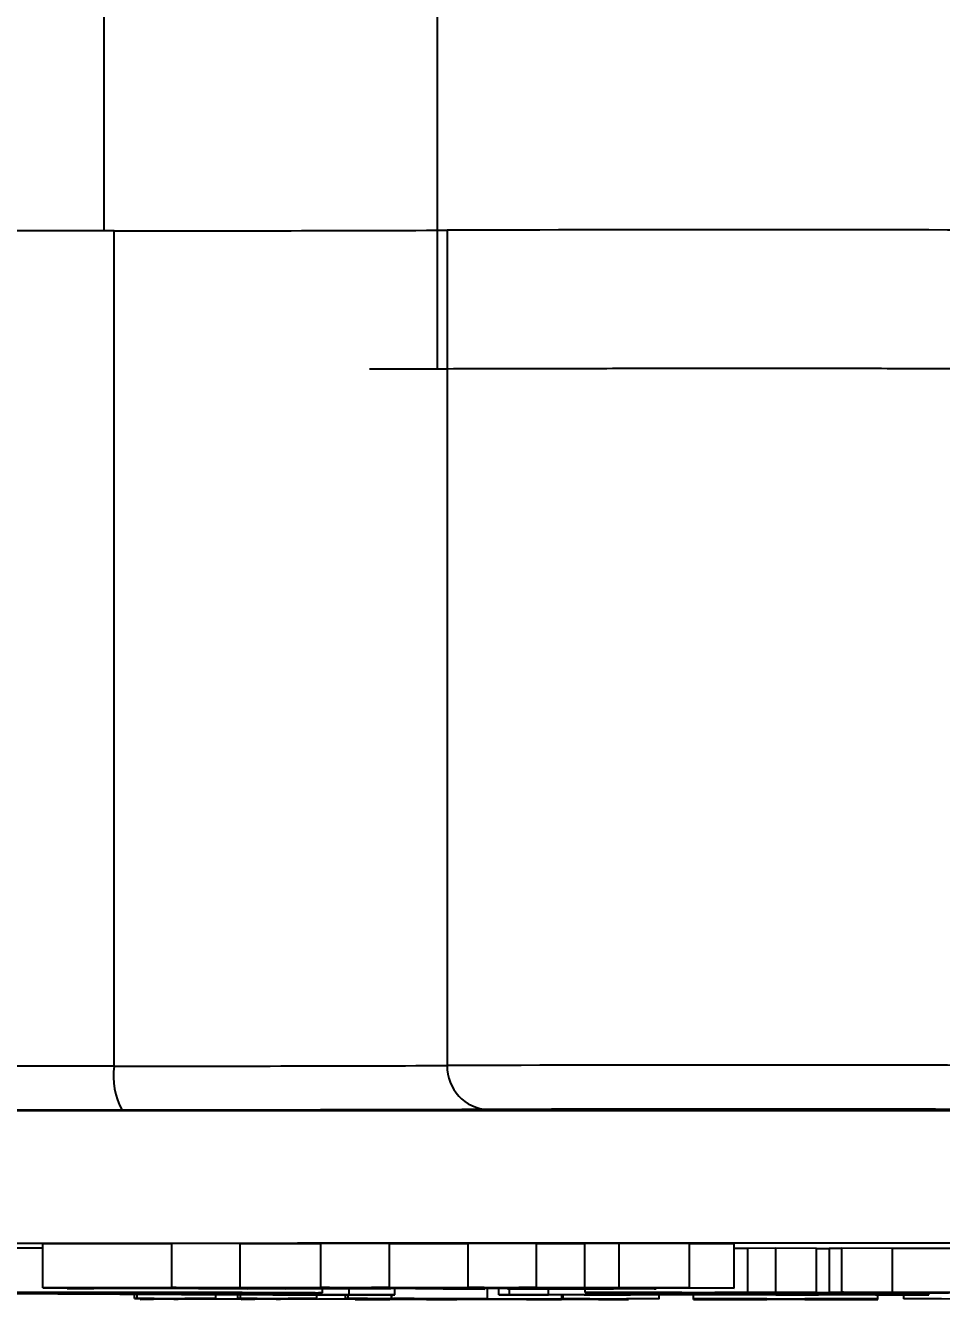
# Model space of a CAD drawing. Header units: millimetres. Extents: x 2278 to 4715, y 679 to 2402.
# Drawn here: x 3325.69 to 3346.52, y 908.79 to 937.77 of the extents above; entities that cross this region are included whole.
import ezdxf

# ---------------------------------------------------------------- set-up
doc = ezdxf.new("R2010")
doc.units = ezdxf.units.MM
doc.layers.add('AM_5', color=3, linetype='Continuous', lineweight=25)
doc.styles.add('SLDTEXTSTYLE1', font='txt.shx', dxfattribs={"width": 0.7, "bigfont": 'gbcbig.shx'})
doc.dimstyles.new('SLDDIMSTYLE12$0', dxfattribs={"dimtxt": 12, "dimasz": 10, "dimexe": 0, "dimexo": 0.0625, "dimgap": 0.875, "dimtad": 1, "dimdec": 1, "dimlfac": 1.8, "dimrnd": 1e-09, "dimzin": 12, "dimdsep": 46, "dimtxsty": 'SLDTEXTSTYLE1', "dimcen": 0.09, "dimdle": 8.16, "dimclrd": 3, "dimclre": 3, "dimadec": 0, "dimazin": 3, "dimtfac": 1, "dimtdec": 1, "dimtofl": 0, "dimtmove": 0, "dimatfit": 3, "dimfxl": 0, "dimfrac": 2, "dimtolj": 1, "dimlwd": 5, "dimlwe": 5, "dimarcsym": 0})

# ---------------------------------------------------------------- blocks, each defined once
blk = doc.blocks.new('*D74')
at = {"layer": 'AM_5', "color": 3, "lineweight": 5, "transparency": 16777216}
blk.add_line((3341.795, 1150.405), (3153.802, 1150.405), dxfattribs=at)
at = {"layer": 'AM_5', "color": 3, "linetype": 'Continuous', "lineweight": 5, "transparency": 16777216}
for p, q in [((3153.802, 1140.405), (3153.802, 918.793)), ((3296.05, 908.793), (3153.802, 908.793))]:
    blk.add_line(p, q, dxfattribs=at)
at = {"layer": 'AM_5', "color": 3, "transparency": 16777216}
for points in [[(3152.135, 1140.405), (3155.468, 1140.405), (3153.802, 1150.405)], [(3152.135, 918.793), (3155.468, 918.793), (3153.802, 908.793)]]:
    blk.add_solid(points, dxfattribs=at)
at = {"layer": 'Defpoints', "color": 0, "transparency": 16777216}
for p in [(3341.858, 1150.405), (3153.802, 908.793), (3296.112, 908.793)]:
    blk.add_point(p, dxfattribs=at)
at = {"layer": 'AM_5', "color": 0, "transparency": 16777216, "insert": (3146.927, 976.075), "char_height": 12, "attachment_point": 5, "rotation": 90, "style": 'SLDTEXTSTYLE1'}
blk.add_mtext('\\A1;245', dxfattribs=at)

msp = doc.modelspace()

# ---------------------------------------------------------------- linework, layer by layer
at = {"color": 7, "linetype": 'Continuous', "lineweight": 25}
for p, q in [((3327.482, 933.101), (3327.482, 964.529)), ((3335.052, 963.791), (3335.052, 929.957)), ((3327.709, 914.101), (3327.709, 933.101)), ((3335.281, 933.114), (3335.281, 914.114)), ((3329.016, 910.057), (3326.088, 910.056)), ((3326.088, 909.056), (3326.088, 910.056)), ((3330.575, 910.062), (3329.016, 910.063)), ((3329.016, 909.063), (3329.016, 910.063)), ((3330.575, 909.062), (3330.575, 910.062)), ((3332.407, 910.058), (3330.575, 910.057)), ((3333.968, 910.063), (3332.407, 910.064)), ((3332.407, 909.064), (3332.407, 910.064)), ((3333.968, 909.063), (3333.968, 910.063)), ((3335.756, 910.059), (3333.968, 910.059)), ((3337.313, 910.064), (3335.756, 910.065)), ((3335.756, 909.065), (3335.756, 910.065)), ((3337.313, 909.064), (3337.313, 910.064)), ((3338.409, 910.06), (3337.313, 910.06)), ((3339.195, 910.063), (3338.409, 910.06)), ((3338.409, 909.06), (3338.409, 910.06)), ((3340.793, 910.06), (3339.195, 910.063)), ((3339.195, 909.063), (3339.195, 910.063)), ((3340.793, 909.06), (3340.793, 910.06)), ((3341.807, 910.053), (3340.793, 910.055)), ((3341.807, 909.053), (3341.807, 910.053)), ((3342.117, 909.955), (3341.807, 909.955)), ((3342.752, 909.957), (3342.117, 909.955)), ((3342.117, 908.955), (3342.117, 909.955)), ((3343.677, 909.955), (3342.752, 909.957)), ((3342.752, 908.957), (3342.752, 909.957)), ((3343.677, 908.955), (3343.677, 909.955)), ((3343.966, 909.948), (3343.677, 909.948)), ((3344.255, 909.952), (3343.966, 909.951)), ((3343.966, 909.951), (3343.966, 908.951)), ((3345.411, 909.956), (3344.255, 909.957)), ((3344.255, 908.957), (3344.255, 909.957)), ((3345.411, 908.956), (3345.411, 909.956)), ((3346.971, 909.952), (3345.411, 909.952)), ((3329.236, 908.896), (3323.669, 908.927)), ((3326.088, 909.056), (3329.561, 909.057)), ((3326.728, 909.055), (3326.088, 909.056)), ((3326.25, 908.928), (3331.316, 908.901)), ((3326.638, 909.045), (3326.638, 909.055)), ((3327.316, 909.055), (3326.728, 909.055)), ((3327.018, 909.046), (3327.018, 909.055)), ((3329.63, 909.056), (3327.316, 909.055)), ((3327.686, 909.051), (3327.686, 909.055)), ((3327.686, 909.051), (3327.958, 909.051)), ((3327.958, 909.051), (3327.958, 909.055)), ((3327.958, 909.051), (3328.099, 909.049)), ((3328.099, 909.049), (3328.099, 909.056)), ((3328.099, 909.049), (3339.873, 909.053)), ((3328.17, 908.814), (3328.17, 908.902)), ((3328.17, 908.814), (3328.229, 908.815)), ((3328.374, 908.814), (3328.17, 908.814)), ((3333.617, 909.05), (3328.171, 909.048)), ((3328.229, 908.815), (3328.229, 908.901)), ((3328.229, 908.815), (3330.017, 908.814)), ((3328.289, 909.046), (3328.289, 909.048)), ((3328.299, 908.795), (3328.299, 908.814)), ((3328.299, 908.795), (3328.603, 908.813)), ((3329.016, 909.063), (3330.575, 909.062)), ((3329.318, 908.813), (3329.064, 908.8)), ((3329.166, 908.8), (3330.842, 908.809)), ((3334.09, 908.896), (3329.236, 908.896)), ((3329.625, 909.045), (3329.625, 909.049)), ((3329.625, 909.045), (3330.66, 909.044)), ((3329.957, 908.813), (3329.803, 908.813)), ((3330.904, 909.053), (3329.954, 909.051)), ((3330.017, 908.814), (3329.957, 908.813)), ((3330.017, 908.814), (3330.017, 908.896)), ((3330.575, 909.062), (3330.182, 909.061)), ((3330.182, 909.061), (3330.444, 909.057)), ((3330.444, 909.057), (3330.444, 909.061)), ((3330.444, 909.057), (3332.964, 909.058)), ((3333.033, 909.057), (3330.514, 909.056)), ((3330.518, 908.813), (3330.518, 908.896)), ((3330.518, 908.813), (3330.578, 908.814)), ((3330.672, 908.813), (3330.518, 908.813)), ((3330.578, 908.814), (3330.578, 908.896)), ((3330.578, 908.814), (3332.313, 908.813)), ((3330.66, 909.044), (3330.66, 909.049)), ((3330.66, 909.044), (3333.997, 909.046)), ((3334.069, 909.045), (3330.732, 909.043)), ((3330.732, 909.043), (3331.598, 909.033)), ((3331.598, 909.033), (3330.74, 909.031)), ((3330.842, 908.809), (3330.951, 908.812)), ((3333.801, 908.811), (3330.903, 908.794)), ((3330.904, 909.053), (3330.904, 909.057)), ((3331.666, 908.812), (3331.391, 908.8)), ((3331.493, 908.8), (3333.435, 908.811)), ((3331.598, 909.033), (3331.598, 909.044)), ((3332.254, 908.812), (3332.102, 908.812)), ((3332.313, 908.813), (3332.254, 908.812)), ((3332.313, 908.813), (3332.313, 908.896)), ((3332.407, 909.064), (3333.968, 909.063)), ((3332.446, 908.945), (3332.446, 909.044)), ((3332.968, 908.812), (3332.968, 908.896)), ((3332.968, 908.812), (3333.028, 908.813)), ((3333.122, 908.812), (3332.968, 908.812)), ((3333.028, 908.813), (3333.028, 908.896)), ((3333.028, 908.813), (3334.014, 908.812)), ((3333.05, 908.898), (3333.05, 909.044)), ((3333.05, 908.898), (3334.09, 908.898)), ((3334.297, 909.054), (3333.344, 909.053)), ((3333.435, 908.811), (3333.481, 908.811)), ((3333.475, 908.794), (3333.475, 908.809)), ((3333.968, 909.063), (3333.563, 909.062)), ((3333.563, 909.062), (3333.848, 909.059)), ((3333.997, 909.046), (3333.617, 909.05)), ((3333.848, 909.059), (3333.848, 909.063)), ((3333.848, 909.059), (3336.298, 909.059)), ((3336.367, 909.059), (3333.917, 909.058)), ((3333.979, 908.795), (3334.628, 908.811)), ((3334.014, 908.812), (3334.014, 908.896)), ((3334.014, 908.812), (3334.016, 908.812)), ((3334.016, 908.896), (3334.016, 908.812)), ((3334.016, 908.812), (3336.2, 908.812)), ((3334.09, 908.898), (3334.09, 909.044)), ((3334.09, 908.898), (3334.09, 908.896)), ((3334.5, 908.812), (3334.296, 908.812)), ((3334.297, 909.054), (3334.297, 909.058)), ((3340.015, 909.053), (3334.5, 909.051)), ((3334.5, 909.051), (3334.88, 909.046)), ((3334.502, 908.812), (3334.5, 908.812)), ((3334.88, 909.046), (3334.88, 909.051)), ((3334.88, 909.046), (3338.147, 909.047)), ((3338.425, 909.046), (3334.952, 909.045)), ((3335.461, 908.811), (3335.17, 908.803)), ((3336.139, 909.031), (3335.186, 909.03)), ((3335.756, 909.065), (3337.313, 909.064)), ((3336.173, 908.811), (3335.965, 908.811)), ((3336.139, 909.031), (3336.139, 909.045)), ((3336.2, 908.812), (3336.173, 908.811)), ((3336.2, 908.812), (3336.2, 909.046)), ((3336.453, 908.898), (3336.453, 909.046)), ((3336.453, 908.897), (3336.453, 908.898)), ((3336.453, 908.898), (3336.696, 908.898)), ((3339.447, 908.897), (3336.453, 908.897)), ((3336.65, 909.037), (3336.65, 909.046)), ((3336.709, 909.036), (3336.65, 909.037)), ((3337.641, 909.055), (3336.694, 909.054)), ((3336.696, 908.898), (3336.696, 909.037)), ((3337.313, 909.064), (3336.909, 909.063)), ((3336.909, 909.063), (3337.184, 909.06)), ((3337.184, 909.06), (3337.184, 909.064)), ((3337.184, 909.06), (3338.409, 909.06)), ((3340.793, 909.06), (3337.253, 909.059)), ((3337.586, 908.9), (3337.586, 909.046)), ((3337.586, 908.9), (3340.738, 908.927)), ((3337.641, 909.055), (3337.641, 909.059)), ((3337.89, 908.811), (3337.89, 908.897)), ((3337.89, 908.811), (3337.917, 908.812)), ((3338.098, 908.811), (3337.89, 908.811)), ((3337.917, 908.812), (3337.917, 908.897)), ((3337.917, 908.812), (3340.101, 908.811)), ((3338.147, 909.047), (3338.147, 909.052)), ((3338.147, 909.047), (3338.643, 909.049)), ((3338.238, 908.803), (3338.529, 908.81)), ((3338.409, 909.06), (3339.195, 909.063)), ((3338.418, 908.955), (3338.418, 909.046)), ((3338.938, 908.954), (3338.418, 908.955)), ((3338.418, 908.955), (3342.117, 908.955)), ((3339.054, 909.039), (3338.425, 909.046)), ((3339.204, 908.908), (3338.476, 908.902)), ((3338.533, 908.937), (3338.533, 908.955)), ((3339.169, 908.935), (3338.533, 908.937)), ((3338.643, 909.049), (3338.643, 909.052)), ((3338.643, 909.049), (3339.886, 909.047)), ((3338.649, 908.947), (3338.649, 908.955)), ((3339.169, 908.946), (3338.649, 908.947)), ((3338.649, 908.947), (3340.614, 908.947)), ((3339.362, 908.81), (3338.712, 908.794)), ((3339.195, 909.063), (3340.793, 909.06)), ((3342.839, 908.908), (3339.204, 908.908)), ((3339.204, 908.898), (3339.204, 908.908)), ((3339.204, 908.898), (3339.447, 908.898)), ((3339.886, 909.047), (3339.355, 909.046)), ((3339.355, 909.046), (3339.984, 909.038)), ((3341.062, 908.924), (3339.366, 908.909)), ((3339.366, 908.909), (3342.758, 908.909)), ((3339.401, 909.049), (3340.015, 909.053)), ((3339.401, 909.049), (3339.401, 909.052)), ((3339.632, 909.049), (3339.401, 909.049)), ((3339.447, 908.898), (3339.447, 908.908)), ((3339.447, 908.898), (3339.447, 908.897)), ((3340.074, 908.811), (3339.866, 908.811)), ((3339.873, 909.053), (3339.873, 909.06)), ((3339.873, 909.053), (3340.356, 909.055)), ((3339.984, 909.038), (3339.984, 909.053)), ((3340.03, 909.037), (3340.03, 909.06)), ((3340.101, 908.811), (3340.074, 908.811)), ((3340.101, 908.811), (3340.101, 908.908)), ((3340.614, 908.955), (3340.325, 908.955)), ((3340.356, 909.055), (3340.356, 909.06)), ((3340.356, 909.055), (3341.807, 909.053)), ((3340.614, 908.947), (3340.556, 908.947)), ((3340.614, 908.947), (3340.614, 908.955)), ((3340.614, 908.939), (3340.614, 908.947)), ((3340.738, 908.927), (3341.949, 908.927)), ((3340.885, 908.811), (3340.885, 908.908)), ((3342.081, 908.81), (3340.885, 908.81)), ((3340.885, 908.81), (3340.885, 908.811)), ((3340.885, 908.811), (3345.076, 908.811)), ((3340.885, 908.793), (3340.885, 908.81)), ((3341.143, 908.924), (3341.062, 908.924)), ((3342.758, 908.909), (3341.143, 908.924)), ((3343.677, 908.955), (3341.365, 908.955)), ((3341.365, 908.955), (3341.365, 908.947)), ((3341.365, 908.947), (3342.001, 908.947)), ((3343.33, 908.947), (3341.365, 908.947)), ((3341.365, 908.947), (3341.365, 908.939)), ((3341.365, 908.939), (3343.33, 908.941)), ((3341.949, 908.927), (3341.949, 908.947)), ((3341.949, 908.927), (3345.021, 908.9)), ((3342.001, 908.947), (3342.001, 908.955)), ((3342.001, 908.947), (3342.521, 908.949)), ((3342.081, 908.793), (3342.081, 908.81)), ((3342.117, 908.955), (3342.752, 908.957)), ((3342.521, 908.949), (3342.521, 908.955)), ((3342.521, 908.949), (3343.33, 908.947)), ((3342.549, 908.794), (3342.549, 908.81)), ((3342.752, 908.957), (3343.677, 908.955)), ((3342.755, 908.898), (3342.755, 908.908)), ((3342.755, 908.897), (3342.755, 908.898)), ((3342.755, 908.898), (3343.079, 908.898)), ((3346.234, 908.897), (3342.755, 908.897)), ((3343.645, 908.901), (3342.839, 908.908)), ((3343.079, 908.898), (3343.079, 908.906)), ((3343.33, 908.948), (3343.33, 908.955)), ((3343.85, 908.947), (3343.33, 908.948)), ((3343.33, 908.948), (3350.323, 908.948)), ((3343.33, 908.947), (3343.33, 908.948)), ((3343.33, 908.941), (3343.33, 908.947)), ((3343.33, 908.941), (3343.388, 908.94)), ((3343.388, 908.948), (3343.388, 908.94)), ((3343.412, 908.81), (3343.412, 908.794)), ((3345.076, 908.81), (3343.88, 908.81)), ((3343.88, 908.793), (3343.88, 908.81)), ((3343.966, 908.941), (3343.908, 908.945)), ((3343.908, 908.945), (3344.659, 908.944)), ((3343.908, 908.931), (3343.908, 908.945)), ((3343.908, 908.931), (3343.966, 908.934)), ((3344.659, 908.932), (3343.908, 908.931)), ((3343.966, 908.951), (3344.313, 908.952)), ((3344.659, 908.95), (3343.966, 908.951)), ((3343.966, 908.934), (3343.966, 908.941)), ((3344.255, 908.957), (3345.411, 908.956)), ((3345.122, 908.951), (3344.659, 908.95)), ((3344.659, 908.944), (3344.659, 908.95)), ((3344.659, 908.944), (3346.335, 908.944)), ((3345.989, 908.943), (3344.659, 908.943)), ((3344.659, 908.943), (3344.659, 908.932)), ((3345.411, 908.956), (3345.006, 908.955)), ((3345.006, 908.955), (3345.006, 908.952)), ((3345.006, 908.952), (3347.029, 908.952)), ((3345.021, 908.9), (3345.021, 908.943)), ((3345.076, 908.811), (3345.076, 908.897)), ((3345.076, 908.811), (3345.076, 908.81)), ((3345.076, 908.793), (3345.076, 908.81)), ((3349.976, 908.951), (3345.122, 908.951)), ((3346.624, 908.947), (3345.237, 908.947)), ((3345.665, 908.811), (3345.665, 908.897)), ((3345.665, 908.811), (3348.087, 908.812)), ((3345.702, 908.811), (3345.665, 908.811)), ((3346.01, 908.811), (3345.702, 908.811)), ((3345.989, 908.933), (3345.989, 908.943)), ((3346.682, 908.934), (3345.989, 908.933)), ((3345.991, 908.898), (3345.991, 908.933)), ((3345.991, 908.898), (3346.234, 908.898)), ((3346.234, 908.898), (3346.234, 908.933)), ((3346.234, 908.898), (3346.234, 908.897)), ((3346.335, 908.944), (3346.624, 908.947)), ((3346.335, 908.944), (3346.335, 908.947)), ((3347.374, 908.794), (3346.522, 908.81)), ((3328.605, 908.795), (3328.299, 908.795)), ((3330.711, 908.806), (3328.605, 908.795)), ((3329.064, 908.8), (3329.166, 908.8)), ((3329.166, 908.8), (3329.166, 908.805)), ((3330.597, 908.794), (3330.813, 908.806)), ((3330.597, 908.794), (3330.597, 908.806)), ((3330.903, 908.794), (3330.597, 908.794)), ((3330.813, 908.806), (3330.711, 908.806)), ((3331.391, 908.8), (3331.493, 908.8)), ((3331.493, 908.8), (3331.493, 908.804)), ((3333.186, 908.793), (3333.186, 908.807)), ((3333.186, 908.793), (3333.214, 908.794)), ((3335.474, 908.793), (3333.186, 908.793)), ((3333.214, 908.794), (3333.214, 908.807)), ((3333.214, 908.794), (3333.475, 908.794)), ((3335.143, 908.803), (3334.811, 908.795)), ((3334.811, 908.795), (3334.816, 908.795)), ((3338.211, 908.802), (3335.143, 908.803)), ((3335.17, 908.803), (3338.238, 908.803)), ((3335.243, 908.794), (3335.243, 908.803)), ((3335.243, 908.794), (3335.503, 908.794)), ((3335.503, 908.794), (3335.474, 908.793)), ((3335.503, 908.794), (3335.503, 908.803)), ((3337.086, 908.793), (3337.086, 908.802)), ((3339.375, 908.792), (3337.086, 908.793)), ((3337.086, 908.793), (3337.115, 908.793)), ((3337.115, 908.793), (3337.115, 908.802)), ((3337.115, 908.793), (3337.375, 908.793)), ((3337.375, 908.793), (3337.375, 908.802)), ((3337.88, 908.794), (3338.211, 908.802)), ((3337.88, 908.794), (3337.88, 908.802)), ((3338.712, 908.794), (3338.717, 908.794)), ((3339.144, 908.793), (3339.144, 908.805)), ((3339.144, 908.793), (3339.404, 908.793)), ((3339.404, 908.793), (3339.375, 908.792)), ((3340.885, 908.792), (3340.885, 908.793)), ((3340.885, 908.793), (3342.081, 908.793)), ((3345.076, 908.792), (3340.885, 908.792)), ((3343.88, 908.793), (3345.076, 908.793)), ((3345.076, 908.793), (3345.076, 908.792))]:
    msp.add_line(p, q, dxfattribs=at)
at = {"color": 7, "linetype": 'Continuous', "lineweight": 25, "flags": 128}
for points in [[(3327.709, 933.101), (3322.384, 933.098), (3317.149, 933.095), (3312.03, 933.091), (3307.05, 933.086), (3302.233, 933.081), (3297.6, 933.075), (3293.173, 933.068), (3288.973, 933.061), (3285.019, 933.053), (3281.33, 933.044), (3277.922, 933.035), (3274.812, 933.025), (3272.014, 933.015), (3269.54, 933.005), (3267.403, 932.994), (3265.612, 932.983)], [(3327.709, 914.101), (3322.45, 914.098), (3317.279, 914.095), (3312.221, 914.091), (3307.297, 914.087), (3302.53, 914.081), (3297.942, 914.075), (3293.553, 914.069), (3289.384, 914.061), (3285.453, 914.054), (3281.778, 914.045), (3278.376, 914.036), (3275.261, 914.027), (3272.449, 914.017), (3269.951, 914.007), (3267.78, 913.996), (3265.944, 913.985), (3264.453, 913.974), (3263.312, 913.963)], [(3350.833, 913.084), (3345.806, 913.085), (3340.76, 913.085), (3335.72, 913.085), (3330.712, 913.084), (3325.76, 913.081), (3320.889, 913.079), (3316.124, 913.075), (3311.487, 913.071), (3307.003, 913.066), (3302.693, 913.06), (3298.579, 913.054), (3294.681, 913.047), (3291.019, 913.04), (3287.612, 913.032), (3284.475, 913.023), (3281.625, 913.014), (3279.076, 913.005), (3276.841, 912.995), (3274.93, 912.985)], [(3346.525, 913.103), (3345.699, 913.101), (3344.622, 913.099), (3343.368, 913.098), (3342.022, 913.098), (3340.676, 913.098), (3339.422, 913.099), (3338.345, 913.101), (3337.518, 913.103), (3336.999, 913.106), (3336.822, 913.109), (3336.999, 913.112), (3337.518, 913.115), (3338.345, 913.117), (3339.422, 913.119), (3340.676, 913.12), (3342.022, 913.12), (3343.368, 913.12), (3344.622, 913.119), (3345.699, 913.117), (3346.525, 913.115)]]:
    msp.add_lwpolyline(points, dxfattribs=at)
at = {"color": 7, "linetype": 'Continuous', "lineweight": 25}
for centre, radius, start, end in [((3328.148, 2808.186), 1875.085, 269.986579, 270.217963), ((3342.022, -1059.189), 1992.314, 89.806162, 90.193839), ((3329.252, 913.859), 1.561, 171.0968, 209.1481), ((3328.148, 2789.186), 1875.085, 269.986579, 270.217963), ((3342.022, -1078.189), 1992.314, 89.806162, 90.193839), ((3336.252, 914.084), 0.971, 178.1826, 267.9964)]:
    msp.add_arc(centre, radius, start, end, dxfattribs=at)
msp.add_open_spline([(3349.147, 929.957), (3348.822, 929.958), (3348.173, 929.961), (3346.461, 929.964), (3344.392, 929.967), (3342.099, 929.967), (3339.807, 929.967), (3337.738, 929.964), (3336.026, 929.961), (3335.377, 929.958), (3335.052, 929.957)], degree=3, dxfattribs=at)
for points, knots in [([(3335.052, 929.957), (3334.731, 929.955), (3334.346, 929.953), (3333.633, 929.951), (3333.515, 929.951)], [0, 0, 0, 0, 0.8349467, 1, 1, 1, 1]), ([(3327.888, 913.099), (3325.392, 913.098), (3320.355, 913.095), (3312.978, 913.09), (3305.736, 913.083), (3298.757, 913.074), (3292.154, 913.064), (3286.06, 913.052), (3280.568, 913.039), (3275.756, 913.025), (3271.693, 913.01), (3268.424, 912.995), (3265.885, 912.979), (3264.823, 912.968), (3264.296, 912.963)], [0, 0, 0, 0, 0.079959, 0.161371, 0.244142, 0.328893, 0.414217, 0.5, 0.585778, 0.671102, 0.755858, 0.838624, 0.920039, 1, 1, 1, 1]), ([(3336.218, 913.114), (3335.827, 913.112), (3335.031, 913.108), (3333.041, 913.104), (3330.628, 913.1), (3328.791, 913.099), (3327.888, 913.099)], [0, 0, 0, 0, 0.245796, 0.5, 0.754204, 1, 1, 1, 1]), ([(3347.826, 913.114), (3347.562, 913.115), (3347.02, 913.117), (3345.602, 913.12), (3343.886, 913.122), (3342.022, 913.122), (3340.157, 913.122), (3338.441, 913.12), (3337.023, 913.117), (3336.482, 913.115), (3336.218, 913.114)], [0, 0, 0, 0, 0.122089, 0.25, 0.377911, 0.5, 0.622089, 0.75, 0.877911, 1, 1, 1, 1]), ([(3273.576, 909.935), (3273.624, 909.939), (3273.73, 909.947), (3274.6, 909.96), (3276.081, 909.973), (3278.256, 909.987), (3281.087, 910), (3284.601, 910.013), (3288.755, 910.025), (3293.498, 910.036), (3298.76, 910.046), (3304.452, 910.055), (3310.474, 910.063), (3316.697, 910.069), (3323.063, 910.074), (3329.415, 910.077), (3335.754, 910.079), (3342.022, 910.079), (3348.289, 910.079), (3354.628, 910.077), (3360.98, 910.074), (3367.346, 910.069), (3373.569, 910.063), (3379.592, 910.055), (3385.284, 910.046), (3390.545, 910.036), (3395.288, 910.025), (3399.442, 910.013), (3402.956, 910), (3405.787, 909.987), (3407.962, 909.973), (3409.443, 909.96), (3410.315, 909.947), (3410.421, 909.939), (3410.469, 909.935)], [0, 0, 0, 0, 0.023828, 0.053273, 0.084485, 0.115699, 0.147957, 0.180726, 0.213842, 0.247136, 0.28043, 0.313546, 0.346314, 0.378573, 0.409785, 0.440999, 0.470442, 0.499888, 0.529332, 0.558778, 0.58999, 0.621203, 0.653462, 0.68623, 0.719347, 0.752641, 0.785934, 0.819051, 0.851819, 0.884078, 0.915289, 0.946503, 0.975948, 1, 1, 1, 1]), ([(3326.088, 909.96), (3325.981, 909.96), (3325.561, 909.96), (3325.12, 909.96), (3324.792, 909.96)], [0, 0, 0, 0, 0.254888, 1, 1, 1, 1]), ([(3323.168, 908.957), (3323.837, 908.957), (3325.183, 908.957), (3326.991, 908.956), (3328.311, 908.953), (3329.234, 908.95), (3329.542, 908.947), (3329.564, 908.944), (3329.57, 908.944)], [0, 0, 0, 0, 0.196061, 0.394111, 0.547436, 0.700125, 0.928087, 1, 1, 1, 1]), ([(3329.57, 908.944), (3329.539, 908.942), (3329.478, 908.94), (3328.795, 908.935), (3327.448, 908.932), (3325.763, 908.931), (3324.415, 908.93), (3323.637, 908.93), (3323.514, 908.93)], [0, 0, 0, 0, 0.200351, 0.402646, 0.59747, 0.766762, 0.96323, 1, 1, 1, 1]), ([(3324.118, 908.96), (3324.786, 908.96), (3326.021, 908.96), (3327.789, 908.959), (3329.452, 908.958), (3330.971, 908.955), (3332.116, 908.951), (3332.424, 908.947), (3332.443, 908.945), (3332.446, 908.945)], [0, 0, 0, 0, 0.160365, 0.296332, 0.431737, 0.589347, 0.747826, 0.949128, 1, 1, 1, 1]), ([(3332.446, 908.945), (3332.42, 908.943), (3332.36, 908.94), (3331.575, 908.935), (3329.864, 908.931), (3328.016, 908.929), (3326.736, 908.928), (3326.25, 908.928)], [0, 0, 0, 0, 0.183074, 0.416875, 0.642834, 0.864166, 1, 1, 1, 1]), ([(3326.638, 909.045), (3326.642, 909.045), (3326.654, 909.045), (3326.824, 909.046), (3326.957, 909.046), (3327.018, 909.046)], [0, 0, 0, 0, 0.206018, 0.636041, 1, 1, 1, 1]), ([(3327.334, 909.044), (3327.253, 909.044), (3327.103, 909.044), (3326.893, 909.044), (3326.753, 909.044), (3326.661, 909.044), (3326.643, 909.045), (3326.638, 909.045)], [0, 0, 0, 0, 0.281585, 0.522569, 0.762523, 0.925805, 1, 1, 1, 1]), ([(3327.018, 909.046), (3327.145, 909.046), (3327.488, 909.047), (3327.633, 909.049), (3327.671, 909.05), (3327.686, 909.051)], [0, 0, 0, 0, 0.268239, 0.722981, 1, 1, 1, 1]), ([(3328.241, 909.045), (3328.215, 909.045), (3328.161, 909.045), (3327.896, 909.044), (3327.627, 909.044), (3327.388, 909.044), (3327.334, 909.044)], [0, 0, 0, 0, 0.194719, 0.390632, 0.863045, 1, 1, 1, 1]), ([(3328.171, 909.048), (3328.225, 909.048), (3328.294, 909.047), (3328.272, 909.047), (3328.268, 909.046)], [0, 0, 0, 0, 0.784657, 1, 1, 1, 1]), ([(3328.603, 908.813), (3328.615, 908.813), (3328.631, 908.813), (3328.583, 908.814), (3328.525, 908.814), (3328.45, 908.814), (3328.398, 908.814), (3328.374, 908.814)], [0, 0, 0, 0, 0.409045, 0.568709, 0.729731, 0.871998, 1, 1, 1, 1]), ([(3329.561, 909.057), (3329.502, 909.058), (3329.392, 909.059), (3329.213, 909.061), (3329.082, 909.062), (3329.016, 909.063)], [0, 0, 0, 0, 0.361759, 0.680808, 1, 1, 1, 1]), ([(3329.803, 908.813), (3329.739, 908.813), (3329.639, 908.813), (3329.507, 908.813), (3329.42, 908.813), (3329.352, 908.813), (3329.331, 908.813), (3329.318, 908.813)], [0, 0, 0, 0, 0.286948, 0.445283, 0.603611, 0.766841, 1, 1, 1, 1]), ([(3330.74, 909.031), (3330.647, 909.033), (3330.461, 909.036), (3330.103, 909.04), (3329.796, 909.043), (3329.625, 909.045)], [0, 0, 0, 0, 0.307881, 0.615778, 1, 1, 1, 1]), ([(3329.954, 909.051), (3329.916, 909.052), (3329.855, 909.053), (3329.739, 909.055), (3329.667, 909.056), (3329.63, 909.056)], [0, 0, 0, 0, 0.437947, 0.718933, 1, 1, 1, 1]), ([(3330.514, 909.056), (3330.544, 909.056), (3330.605, 909.055), (3330.728, 909.054), (3330.836, 909.053), (3330.904, 909.053)], [0, 0, 0, 0, 0.267337, 0.534687, 1, 1, 1, 1]), ([(3330.951, 908.812), (3330.959, 908.812), (3330.971, 908.812), (3330.913, 908.813), (3330.816, 908.813), (3330.717, 908.813), (3330.672, 908.813)], [0, 0, 0, 0, 0.280717, 0.477013, 0.764436, 1, 1, 1, 1]), ([(3331.316, 908.901), (3331.487, 908.9), (3331.751, 908.899), (3332.424, 908.898), (3332.829, 908.898), (3333.05, 908.898)], [0, 0, 0, 0, 0.454509, 0.703285, 1, 1, 1, 1]), ([(3332.102, 908.812), (3332.055, 908.813), (3331.978, 908.813), (3331.871, 908.812), (3331.795, 908.812), (3331.723, 908.812), (3331.687, 908.812), (3331.67, 908.812), (3331.666, 908.812)], [0, 0, 0, 0, 0.219728, 0.360437, 0.501962, 0.629609, 0.910972, 1, 1, 1, 1]), ([(3332.964, 909.058), (3332.906, 909.059), (3332.794, 909.06), (3332.609, 909.062), (3332.474, 909.064), (3332.407, 909.064)], [0, 0, 0, 0, 0.353076, 0.676475, 1, 1, 1, 1]), ([(3333.344, 909.053), (3333.301, 909.053), (3333.236, 909.055), (3333.124, 909.056), (3333.064, 909.057), (3333.033, 909.057)], [0, 0, 0, 0, 0.499817, 0.749886, 1, 1, 1, 1]), ([(3333.476, 908.811), (3333.476, 908.811), (3333.474, 908.812), (3333.432, 908.812), (3333.353, 908.812), (3333.247, 908.812), (3333.163, 908.812), (3333.122, 908.812)], [0, 0, 0, 0, 0.063168, 0.286153, 0.501453, 0.758451, 1, 1, 1, 1]), ([(3334.296, 908.812), (3334.239, 908.812), (3334.133, 908.812), (3333.987, 908.811), (3333.874, 908.811), (3333.825, 908.811), (3333.801, 908.811)], [0, 0, 0, 0, 0.2469872, 0.468153, 0.7284619, 1, 1, 1, 1]), ([(3333.917, 909.058), (3333.947, 909.057), (3334.008, 909.057), (3334.125, 909.055), (3334.231, 909.054), (3334.297, 909.054)], [0, 0, 0, 0, 0.278089, 0.556193, 1, 1, 1, 1]), ([(3335.186, 909.03), (3335.088, 909.032), (3334.894, 909.034), (3334.511, 909.039), (3334.233, 909.043), (3334.069, 909.045)], [0, 0, 0, 0, 0.289421, 0.578839, 1, 1, 1, 1]), ([(3334.628, 908.811), (3334.629, 908.811), (3334.631, 908.811), (3334.599, 908.811), (3334.548, 908.811), (3334.512, 908.812), (3334.502, 908.812)], [0, 0, 0, 0, 0.177122, 0.589108, 0.884827, 1, 1, 1, 1]), ([(3334.952, 909.045), (3335.068, 909.044), (3335.299, 909.041), (3335.677, 909.036), (3335.974, 909.033), (3336.139, 909.031)], [0, 0, 0, 0, 0.3079389, 0.6158743, 1, 1, 1, 1]), ([(3335.965, 908.811), (3335.896, 908.811), (3335.78, 908.811), (3335.637, 908.811), (3335.545, 908.811), (3335.482, 908.811), (3335.468, 908.811), (3335.461, 908.811)], [0, 0, 0, 0, 0.290077, 0.48445, 0.638173, 0.79153, 1, 1, 1, 1]), ([(3336.298, 909.059), (3336.239, 909.06), (3336.129, 909.062), (3335.949, 909.063), (3335.82, 909.065), (3335.756, 909.065)], [0, 0, 0, 0, 0.361832, 0.680859, 1, 1, 1, 1]), ([(3336.694, 909.054), (3336.654, 909.054), (3336.588, 909.056), (3336.473, 909.057), (3336.403, 909.058), (3336.367, 909.059)], [0, 0, 0, 0, 0.437841, 0.718884, 1, 1, 1, 1]), ([(3336.65, 909.037), (3336.983, 909.037), (3337.556, 909.037), (3338.211, 909.037), (3338.615, 909.037), (3338.822, 909.038), (3338.964, 909.038), (3339.042, 909.038), (3339.073, 909.038), (3339.061, 909.039), (3339.054, 909.039)], [0, 0, 0, 0, 0.358025, 0.615683, 0.704922, 0.795041, 0.841826, 0.888488, 0.9407, 1, 1, 1, 1]), ([(3336.696, 908.898), (3336.819, 908.898), (3337.03, 908.898), (3337.286, 908.899), (3337.471, 908.899), (3337.545, 908.9), (3337.578, 908.9), (3337.586, 908.9)], [0, 0, 0, 0, 0.268165, 0.456817, 0.645375, 0.906381, 1, 1, 1, 1]), ([(3338.92, 909.034), (3338.889, 909.034), (3338.825, 909.035), (3338.467, 909.035), (3337.76, 909.036), (3337.105, 909.036), (3336.709, 909.036)], [0, 0, 0, 0, 0.10724, 0.21472, 0.525104, 1, 1, 1, 1]), ([(3337.253, 909.059), (3337.283, 909.059), (3337.341, 909.058), (3337.464, 909.057), (3337.572, 909.056), (3337.641, 909.055)], [0, 0, 0, 0, 0.267397, 0.53481, 1, 1, 1, 1]), ([(3338.526, 908.81), (3338.526, 908.81), (3338.528, 908.81), (3338.489, 908.811), (3338.427, 908.811), (3338.312, 908.811), (3338.197, 908.811), (3338.114, 908.811), (3338.098, 908.811)], [0, 0, 0, 0, 0.132198, 0.30903, 0.458399, 0.607839, 0.921168, 1, 1, 1, 1]), ([(3338.476, 908.902), (3338.465, 908.901), (3338.444, 908.901), (3338.411, 908.901), (3338.402, 908.9), (3338.395, 908.9)], [0, 0, 0, 0, 0.2502199, 0.5005081, 1, 1, 1, 1]), ([(3338.395, 908.9), (3338.404, 908.9), (3338.418, 908.899), (3338.497, 908.899), (3338.593, 908.898), (3338.747, 908.898), (3338.958, 908.898), (3339.119, 908.898), (3339.204, 908.898)], [0, 0, 0, 0, 0.284135, 0.450473, 0.560568, 0.671794, 0.825494, 1, 1, 1, 1]), ([(3338.533, 908.937), (3338.882, 908.937), (3339.405, 908.938), (3340.097, 908.938), (3340.442, 908.938), (3340.614, 908.939)], [0, 0, 0, 0, 0.499885, 0.749929, 1, 1, 1, 1]), ([(3339.984, 909.038), (3340.01, 909.038), (3340.062, 909.037), (3339.921, 909.036), (3339.562, 909.035), (3339.173, 909.035), (3338.92, 909.034)], [0, 0, 0, 0, 0.211302, 0.416468, 0.621501, 1, 1, 1, 1]), ([(3340.325, 908.955), (3340.158, 908.955), (3339.842, 908.955), (3339.377, 908.954), (3339.085, 908.954), (3338.938, 908.954)], [0, 0, 0, 0, 0.35686, 0.67714, 1, 1, 1, 1]), ([(3340.556, 908.947), (3340.389, 908.947), (3340.073, 908.947), (3339.608, 908.947), (3339.316, 908.946), (3339.169, 908.946)], [0, 0, 0, 0, 0.35686, 0.67714, 1, 1, 1, 1]), ([(3343.388, 908.94), (3342.791, 908.939), (3341.772, 908.938), (3340.306, 908.937), (3339.55, 908.936), (3339.169, 908.935)], [0, 0, 0, 0, 0.41234, 0.704495, 1, 1, 1, 1]), ([(3339.866, 908.811), (3339.797, 908.811), (3339.681, 908.811), (3339.538, 908.811), (3339.446, 908.81), (3339.383, 908.81), (3339.369, 908.81), (3339.362, 908.81)], [0, 0, 0, 0, 0.290077, 0.48445, 0.638173, 0.79153, 1, 1, 1, 1]), ([(3341.807, 909.053), (3341.59, 909.053), (3341.115, 909.052), (3340.383, 909.051), (3339.924, 909.05), (3339.632, 909.049)], [0, 0, 0, 0, 0.234297, 0.511813, 1, 1, 1, 1]), ([(3342.549, 908.81), (3342.546, 908.81), (3342.542, 908.81), (3342.482, 908.81), (3342.404, 908.81), (3342.268, 908.81), (3342.157, 908.81), (3342.081, 908.81)], [0, 0, 0, 0, 0.250411, 0.398556, 0.54744, 0.686236, 1, 1, 1, 1]), ([(3343.079, 908.898), (3343.165, 908.898), (3343.306, 908.898), (3343.474, 908.898), (3343.582, 908.898), (3343.655, 908.899), (3343.706, 908.899), (3343.719, 908.899), (3343.726, 908.899)], [0, 0, 0, 0, 0.25713, 0.418126, 0.515419, 0.613557, 0.771961, 1, 1, 1, 1]), ([(3343.88, 908.81), (3343.81, 908.81), (3343.694, 908.81), (3343.556, 908.81), (3343.471, 908.81), (3343.419, 908.81), (3343.415, 908.81), (3343.412, 908.81)], [0, 0, 0, 0, 0.2944044, 0.4877252, 0.6436082, 0.7993468, 1, 1, 1, 1]), ([(3343.726, 908.899), (3343.725, 908.899), (3343.722, 908.9), (3343.707, 908.9), (3343.67, 908.9), (3343.645, 908.901)], [0, 0, 0, 0, 0.25103, 0.502225, 1, 1, 1, 1]), ([(3345.237, 908.947), (3345.071, 908.947), (3344.754, 908.947), (3344.289, 908.947), (3343.997, 908.947), (3343.85, 908.947)], [0, 0, 0, 0, 0.35686, 0.67714, 1, 1, 1, 1]), ([(3344.311, 908.952), (3344.31, 908.953), (3344.307, 908.954), (3344.291, 908.956), (3344.267, 908.957), (3344.255, 908.957)], [0, 0, 0, 0, 0.333361, 0.666606, 1, 1, 1, 1]), ([(3345.021, 908.9), (3345.062, 908.9), (3345.147, 908.899), (3345.333, 908.899), (3345.593, 908.898), (3345.82, 908.898), (3345.954, 908.898), (3345.991, 908.898)], [0, 0, 0, 0, 0.25387, 0.509596, 0.715202, 0.920342, 1, 1, 1, 1]), ([(3346.522, 908.81), (3346.509, 908.81), (3346.49, 908.81), (3346.408, 908.811), (3346.313, 908.811), (3346.175, 908.811), (3346.071, 908.811), (3346.01, 908.811)], [0, 0, 0, 0, 0.282665, 0.424863, 0.567605, 0.744514, 1, 1, 1, 1]), ([(3333.475, 908.794), (3333.567, 908.794), (3333.696, 908.794), (3333.846, 908.794), (3333.922, 908.794), (3333.965, 908.795), (3333.975, 908.795), (3333.979, 908.795)], [0, 0, 0, 0, 0.3758207, 0.5238074, 0.6720575, 0.8532035, 1, 1, 1, 1]), ([(3334.822, 908.794), (3334.835, 908.794), (3334.861, 908.794), (3334.945, 908.794), (3335.072, 908.794), (3335.179, 908.794), (3335.243, 908.794)], [0, 0, 0, 0, 0.204883, 0.408937, 0.643499, 1, 1, 1, 1]), ([(3337.375, 908.793), (3337.468, 908.793), (3337.597, 908.793), (3337.747, 908.793), (3337.822, 908.794), (3337.866, 908.794), (3337.876, 908.794), (3337.88, 908.794)], [0, 0, 0, 0, 0.375821, 0.523807, 0.672057, 0.853203, 1, 1, 1, 1]), ([(3338.723, 908.794), (3338.736, 908.794), (3338.762, 908.793), (3338.846, 908.793), (3338.973, 908.793), (3339.08, 908.793), (3339.144, 908.793)], [0, 0, 0, 0, 0.204883, 0.408937, 0.643499, 1, 1, 1, 1]), ([(3342.081, 908.793), (3342.17, 908.793), (3342.295, 908.793), (3342.437, 908.793), (3342.51, 908.793), (3342.546, 908.793), (3342.548, 908.794), (3342.549, 908.794)], [0, 0, 0, 0, 0.364031, 0.510061, 0.655864, 0.843841, 1, 1, 1, 1]), ([(3343.412, 908.794), (3343.415, 908.794), (3343.421, 908.793), (3343.478, 908.793), (3343.574, 908.793), (3343.712, 908.793), (3343.82, 908.793), (3343.88, 908.793)], [0, 0, 0, 0, 0.210223, 0.375759, 0.542534, 0.746796, 1, 1, 1, 1])]:
    msp.add_open_spline(points, degree=3, knots=knots, dxfattribs=at)

# ---------------------------------------------------------------- dimensions: what is measured, and where the dimension line sits
at = {"layer": 'AM_5'}
dim = msp.add_linear_dim(base=(3153.802, 908.793), p1=(3341.858, 1150.405), p2=(3296.112, 908.793), angle=90, text='245', dimstyle='SLDDIMSTYLE12$0', override={"dimlfac": 1}, dxfattribs=at)
dim.commit()
dim.dimension.update_dxf_attribs({"geometry": '*D74', "text_midpoint": (3153.802, 976.075), "dimtype": 160})

doc.saveas('drawing.dxf')
